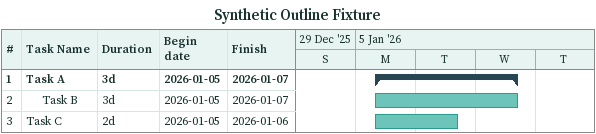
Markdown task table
Synthetic Outline Fixture

| ID | Level | Task | Duration | Start | Finish |
|---|---|---|---|---|---|
| 1 | 1 | **Task A** | 3d | 2026-01-05 | 2026-01-07 |
| 2 | 2 | Task B | 3d | 2026-01-05 | 2026-01-07 |
| 3 | 1 | Task C | 2d | 2026-01-05 | 2026-01-06 |
